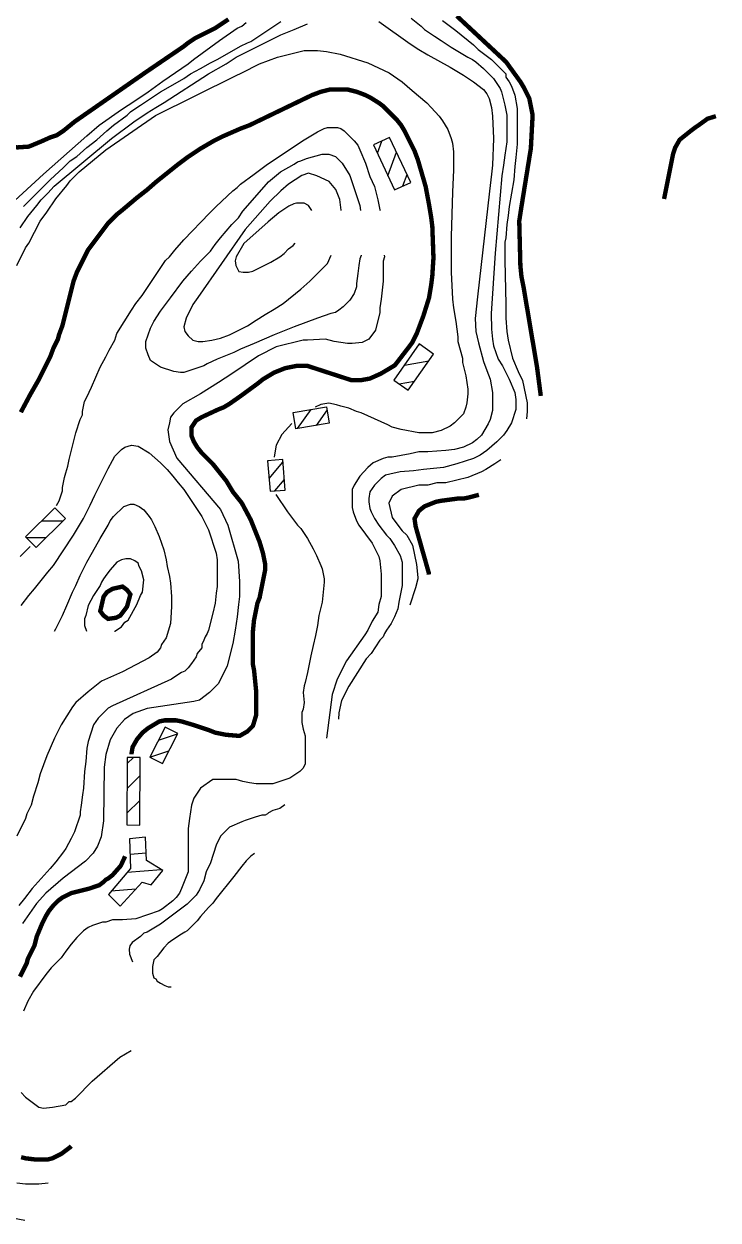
# Model space of a CAD drawing. Extents: x 35515948 to 35520624, y 3302916 to 3308279.
# Drawn here: x 35518757 to 35519152, y 3303017 to 3303699 of the extents above; entities that cross this region are included whole.
import ezdxf

# ---------------------------------------------------------------- set-up
doc = ezdxf.new("R2010")
doc.units = 0
doc.header["$LTSCALE"] = 10000
doc.header["$MEASUREMENT"] = 0
for name, color, linetype in [('2113', 7, 'CONTINUOUS'), ('8111', 34, 'CONTINUOUS'), ('8112', 34, 'CONTINUOUS')]:
    doc.layers.add(name, color=color, linetype=linetype)

msp = doc.modelspace()

# ---------------------------------------------------------------- linework, layer by layer
at = {"layer": '2113', "linetype": 'Continuous', "ltscale": 0.005}
for p, q in [((35518957.99, 3303625.26), (35518960.49, 3303632.22)), ((35518964, 3303612.47), (35518968.86, 3303625.94)), ((35518972.52, 3303606.62), (35518974.87, 3303613.14)), ((35518981.53, 3303516.11), (35518982.37, 3303516.25)), ((35518973.4, 3303504.53), (35518987.29, 3303506.96)), ((35518970.46, 3303493.87), (35518979.16, 3303495.39)), ((35518920, 3303479.27), (35518912.28, 3303468.41)), ((35518929.3, 3303479.02), (35518923.06, 3303470.23)), ((35518895.46, 3303449.66), (35518895.73, 3303449.98)), ((35518896.31, 3303439.87), (35518904.15, 3303449.19)), ((35518899.51, 3303432.86), (35518904.99, 3303439.39)), ((35518778.6, 3303415.62), (35518766.48, 3303415.6)), ((35518769.23, 3303406.22), (35518757.94, 3303406.21)), ((35518833.24, 3303290.83), (35518844.15, 3303294.38)), ((35518818.91, 3303280.94), (35518815.44, 3303277.51)), ((35518828.36, 3303281.18), (35518839.23, 3303284.71)), ((35518822.69, 3303270.63), (35518815.35, 3303263.37)), ((35518822.61, 3303256.48), (35518815.26, 3303249.23)), ((35518826.27, 3303226.41), (35518817.04, 3303225.67)), ((35518834.84, 3303217.07), (35518815.4, 3303215.51)), ((35518820.24, 3303205.87), (35518806.23, 3303204.74))]:
    msp.add_line(p, q, dxfattribs=at)
for points in [[(35518967.79, 3303604.4), (35518976.96, 3303608.7), (35518964.93, 3303634.3), (35518955.76, 3303630)], [(35518967.42, 3303496.01), (35518975.58, 3303490.28), (35518990.04, 3303510.87), (35518981.88, 3303516.6)], [(35518928.99, 3303480.8), (35518930.57, 3303471.51), (35518911.52, 3303468.28), (35518909.95, 3303477.57)], [(35518896.94, 3303432.64), (35518905.51, 3303433.38), (35518904.02, 3303450.7), (35518895.44, 3303449.96)], [(35518774.09, 3303423.23), (35518780.16, 3303417.18), (35518763.59, 3303400.57), (35518757.52, 3303406.62)], [(35518828.33, 3303281.2), (35518835.56, 3303277.51), (35518844.26, 3303294.59), (35518837.03, 3303298.28)], [(35518815.22, 3303242.54), (35518822.52, 3303242.5), (35518822.76, 3303280.92), (35518815.46, 3303280.96)], [(35518816.72, 3303234.63), (35518817.33, 3303217.78), (35518804.69, 3303202.95), (35518811.48, 3303196.25), (35518824.02, 3303210.01), (35518829.08, 3303208.38), (35518835.63, 3303216.56), (35518826.5, 3303222.37), (35518825.75, 3303235.61)]]:
    msp.add_lwpolyline(points, close=True, dxfattribs=at)
at = {"layer": '8111', "linetype": 'Continuous', "ltscale": 0.005}
for points, elevation in [([(35518977.23, 3303702.22), (35518982.94, 3303697.77), (35518984.85, 3303695.87), (35518990.56, 3303692.06), (35518994.37, 3303689.52), (35519000.09, 3303685.71), (35519009.61, 3303679.99), (35519012.15, 3303678.72), (35519014.06, 3303677.45), (35519018.5, 3303673.64), (35519024.22, 3303667.93), (35519028.03, 3303662.21), (35519028.66, 3303660.31), (35519030.57, 3303652.69), (35519031.84, 3303646.97), (35519031.84, 3303643.16), (35519031.84, 3303631.73), (35519031.2, 3303627.92), (35519030.57, 3303624.11), (35519029.93, 3303618.4), (35519028.82, 3303612.47), (35519025.04, 3303568.37), (35519022.83, 3303534.04), (35519022.95, 3303525.05), (35519023.58, 3303519.34), (35519024.22, 3303515.53), (35519025.49, 3303511.72), (35519026.76, 3303507.91), (35519029.3, 3303504.1), (35519031.2, 3303500.29), (35519033.11, 3303496.48), (35519036.28, 3303488.86), (35519036.92, 3303485.05), (35519036.92, 3303479.33), (35519034.38, 3303471.71), (35519031.84, 3303467.27), (35519029.93, 3303464.73), (35519026.12, 3303460.92), (35519020.41, 3303455.84), (35519016.6, 3303453.3), (35519012.79, 3303451.39), (35519003.26, 3303448.22), (35518995.64, 3303446.31), (35518989.93, 3303445.68), (35518984.21, 3303445.04), (35518978.5, 3303444.41), (35518970.88, 3303443.77), (35518965.16, 3303442.5), (35518962.62, 3303441.87), (35518960.08, 3303439.96), (35518956.27, 3303436.15), (35518953.73, 3303432.34), (35518953.1, 3303428.53), (35518953.1, 3303426.63), (35518953.73, 3303422.82), (35518954.37, 3303420.91), (35518956.27, 3303417.1), (35518958.81, 3303413.29), (35518963.26, 3303407.58), (35518965.16, 3303405.67), (35518967.7, 3303401.86), (35518970.88, 3303396.15), (35518972.15, 3303392.34), (35518972.15, 3303386.62), (35518972.15, 3303382.81), (35518972.15, 3303379), (35518970.88, 3303373.29), (35518970.24, 3303369.48), (35518969.61, 3303365.67), (35518967.7, 3303361.22), (35518965.8, 3303357.41), (35518963.26, 3303353.6), (35518961.99, 3303351.7), (35518961.35, 3303349.79), (35518959.45, 3303347.89), (35518954.37, 3303340.27), (35518951.64, 3303337.16), (35518941.75, 3303321.67), (35518937.56, 3303313.46), (35518936.06, 3303306.37), (35518935.77, 3303302.77)], 435), ([(35518756.25, 3303594.9), (35518760.06, 3303598.71), (35518763.87, 3303602.52), (35518767.68, 3303606.33), (35518771.49, 3303610.14), (35518779.11, 3303617.13), (35518782.92, 3303620.94), (35518786.73, 3303623.48), (35518792.44, 3303628.56), (35518798.16, 3303633), (35518803.87, 3303638.08), (35518807.68, 3303641.26), (35518815.3, 3303646.97), (35518817.21, 3303648.88), (35518819.11, 3303650.15), (35518822.92, 3303652.69), (35518834.35, 3303660.31), (35518840.07, 3303663.48), (35518847.69, 3303667.93), (35518851.5, 3303670.47), (35518857.21, 3303673.64), (35518862.93, 3303676.82), (35518866.74, 3303678.72), (35518872.45, 3303681.9), (35518880.07, 3303686.34), (35518883.88, 3303688.25), (35518885.79, 3303688.88), (35518902.93, 3303700.31)], 435), ([(35518961.91, 3303567.22), (35518961.99, 3303566.33), (35518961.35, 3303563.79), (35518961.35, 3303559.98), (35518961.35, 3303557.44), (35518961.35, 3303552.36), (35518960.72, 3303547.28), (35518960.08, 3303542.2), (35518959.45, 3303537.12), (35518959.45, 3303534.58), (35518956.91, 3303524.42), (35518953.1, 3303519.34), (35518949.29, 3303517.43), (35518943.57, 3303516.8), (35518941.03, 3303516.8), (35518933.41, 3303518.07), (35518928.33, 3303519.34), (35518918.17, 3303518.7), (35518915.63, 3303518.7), (35518900.39, 3303514.89), (35518890.23, 3303509.81), (35518882.61, 3303504.73), (35518874.99, 3303499.65), (35518867.37, 3303494.57), (35518857.21, 3303488.22), (35518847.05, 3303482.51), (35518841.97, 3303477.43), (35518840.07, 3303474.89), (35518839.43, 3303471.71), (35518838.6, 3303467.72), (35518839.54, 3303461.09), (35518843.74, 3303451.47), (35518868.49, 3303422.33), (35518872.69, 3303413.37), (35518878.58, 3303392.91), (35518879.33, 3303381.24), (35518879.44, 3303377.73), (35518879.44, 3303372.65), (35518878.8, 3303368.21), (35518878.17, 3303361.22), (35518876.9, 3303353.6), (35518875.63, 3303345.98), (35518872.45, 3303333.28), (35518867.37, 3303323.12), (35518862.29, 3303318.04), (35518856.58, 3303313.6), (35518853.4, 3303312.96), (35518826.74, 3303308.85), (35518818.8, 3303306.14), (35518813.85, 3303302.69), (35518809.46, 3303297.74), (35518805.73, 3303291.1), (35518803.2, 3303282.7), (35518802.27, 3303275.51), (35518801.99, 3303244.87), (35518800.49, 3303235.72), (35518798.53, 3303230.49), (35518796.1, 3303226.56), (35518791.62, 3303221.9), (35518779.01, 3303212.27), (35518769.11, 3303203.59), (35518763.7, 3303197.71), (35518755.76, 3303186.31)], 455), ([(35518909.27, 3303471.35), (35518903.61, 3303465.02), (35518900.34, 3303458.85), (35518899.13, 3303452.22), (35518899.12, 3303452.14)], 445), ([(35518754.98, 3303367.57), (35518759.42, 3303373.29), (35518762.6, 3303377.1), (35518770.22, 3303386.62), (35518773.39, 3303390.43), (35518784.82, 3303407.58), (35518790.54, 3303417.1), (35518792.44, 3303420.91), (35518794.35, 3303424.72), (35518796.89, 3303430.44), (35518798.79, 3303434.25), (35518800.7, 3303438.06), (35518802.6, 3303441.87), (35518804.51, 3303445.68), (35518807.05, 3303450.12), (35518808.32, 3303452.66), (35518812.13, 3303456.47), (35518814.03, 3303457.74), (35518817.84, 3303459.01), (35518821.65, 3303458.38), (35518828, 3303454.57), (35518834.35, 3303448.85), (35518838.16, 3303445.04), (35518841.34, 3303441.23), (35518844.51, 3303437.42), (35518847.69, 3303433.61), (35518857.85, 3303418.37), (35518859.75, 3303414.56), (35518861.66, 3303410.75), (35518866.1, 3303397.42), (35518866.74, 3303393.61), (35518866.74, 3303378.37), (35518866.1, 3303374.56), (35518865.47, 3303368.84), (35518864.2, 3303363.13), (35518861.66, 3303353.6), (35518861.02, 3303351.7), (35518859.75, 3303349.79), (35518859.12, 3303347.89), (35518857.85, 3303345.35), (35518857.85, 3303343.44), (35518855.31, 3303340.27), (35518854.67, 3303338.36), (35518852.13, 3303334.55), (35518850.23, 3303332.01), (35518848.32, 3303330.11), (35518846.42, 3303329.47), (35518842.61, 3303326.93), (35518840.66, 3303325.66), (35518807.05, 3303310.42), (35518804.51, 3303309.15), (35518798.79, 3303303.44), (35518796.25, 3303299.63), (35518793.08, 3303290.1), (35518792.44, 3303286.29), (35518791.81, 3303278.67), (35518791.17, 3303272.96), (35518790.54, 3303263.43), (35518789.9, 3303259.62), (35518789.27, 3303253.91), (35518788.63, 3303250.1), (35518788.63, 3303248.19), (35518785.46, 3303238.67), (35518783.55, 3303234.86), (35518780.38, 3303229.14), (35518779.11, 3303227.24), (35518774.66, 3303221.52), (35518771.49, 3303217.71), (35518766.41, 3303212), (35518761.33, 3303206.28), (35518756.88, 3303200.56), (35518753.71, 3303196.75)], 460), ([(35518900.12, 3303430.84), (35518906.74, 3303420.91), (35518912.46, 3303413.29), (35518914.36, 3303411.39), (35518918.17, 3303405.67), (35518921.35, 3303399.96), (35518923.25, 3303396.15), (35518925.79, 3303390.43), (35518926.43, 3303388.53), (35518927.7, 3303382.81), (35518927.7, 3303380.91), (35518927.06, 3303375.19), (35518926.43, 3303369.48), (35518924.52, 3303361.86), (35518923.89, 3303356.14), (35518922.62, 3303350.43), (35518921.35, 3303344.71), (35518920.08, 3303339), (35518918.17, 3303329.47), (35518916.9, 3303323.76), (35518916.27, 3303321.85), (35518915.63, 3303318.04), (35518916.27, 3303312.33), (35518915.63, 3303308.52), (35518915, 3303306.61), (35518915, 3303300.9), (35518915.63, 3303297.09), (35518916.9, 3303293.28), (35518916.9, 3303277.4), (35518915.63, 3303274.86), (35518913.73, 3303272.96), (35518908.01, 3303269.15), (35518898.49, 3303265.97), (35518888.96, 3303265.97), (35518885.15, 3303266.61), (35518881.34, 3303267.24), (35518877.53, 3303268.51), (35518871.82, 3303268.51), (35518868.01, 3303268.51), (35518864.2, 3303268.51), (35518857.21, 3303263.43), (35518853.4, 3303257.72), (35518852.13, 3303253.91), (35518851.5, 3303250.1), (35518850.86, 3303246.29), (35518850.23, 3303240.57), (35518850.23, 3303215.81), (35518846.42, 3303206.28), (35518845.15, 3303203.74), (35518843.24, 3303201.2), (35518841.34, 3303199.29), (35518835.62, 3303194.85), (35518833.72, 3303193.58), (35518820.38, 3303189.13), (35518812.76, 3303188.5), (35518807.05, 3303188.5), (35518803.24, 3303187.23), (35518801.33, 3303187.23), (35518795.62, 3303185.33), (35518793.08, 3303184.06), (35518790.54, 3303182.15), (35518786.73, 3303178.34), (35518783.55, 3303174.53), (35518780.38, 3303170.72), (35518777.84, 3303166.91), (35518772.12, 3303161.19), (35518768.95, 3303157.38), (35518761.96, 3303147.86), (35518758.79, 3303142.15), (35518756.25, 3303136.43)], 445), ([(35518754.34, 3303395.51), (35518758.15, 3303399.32), (35518760.06, 3303401.23)], 455), ([(35518754.98, 3303090.08), (35518757.52, 3303087.54), (35518765.14, 3303081.82), (35518767.68, 3303081.19), (35518772.76, 3303081.82), (35518780.38, 3303083.09), (35518782.28, 3303085), (35518783.55, 3303085), (35518785.92, 3303086.93), (35518795.36, 3303096.55), (35518811.14, 3303110.19), (35518817.66, 3303114.08)], 445), ([(35518752.44, 3303038.64), (35518757.52, 3303038), (35518765.14, 3303038), (35518770.38, 3303038.55)], 455), ([(35518746.14, 3303019.5), (35518757.15, 3303017.42)], 460)]:
    msp.add_lwpolyline(points, dxfattribs=dict(at, elevation=elevation))
at = {"layer": '8111', "linetype": 'Continuous', "ltscale": 0.005, "flags": 128}
for points, elevation in [([(35518995.01, 3303700.95), (35519002.63, 3303695.23), (35519012.79, 3303686.98), (35519015.33, 3303684.44), (35519022.95, 3303678.72), (35519031.2, 3303670.47), (35519031.2, 3303668.56), (35519033.11, 3303666.02), (35519034.38, 3303663.48), (35519036.28, 3303658.4), (35519037.55, 3303650.78), (35519037.55, 3303630.46), (35519036.92, 3303622.84), (35519036.28, 3303617.76), (35519035.65, 3303610.14), (35519034.38, 3303602.52), (35519033.11, 3303594.9), (35519032.47, 3303589.82), (35519031.84, 3303584.74), (35519031.2, 3303577.12), (35519030.57, 3303574.58), (35519030.57, 3303564.42), (35519031.2, 3303539.02), (35519031.2, 3303533.94), (35519031.2, 3303531.4), (35519031.84, 3303523.78), (35519032.47, 3303518.7), (35519035.01, 3303508.54), (35519038.19, 3303500.92), (35519040.73, 3303495.84), (35519043.27, 3303483.14), (35519043.27, 3303478.06), (35519042.92, 3303473.93)], 430), ([(35518748.83, 3303596.1), (35518767.74, 3303613.43), (35518792.33, 3303635.16), (35518799.43, 3303641.26), (35518812.13, 3303650.15), (35518819.75, 3303655.23), (35518827.37, 3303660.31), (35518835.71, 3303666.36), (35518850.1, 3303676.2), (35518853.28, 3303678.62), (35518868.01, 3303689.52), (35518878.17, 3303696.5), (35518880.71, 3303697.77), (35518883.25, 3303699.68)], 430), ([(35518754.34, 3303582.84), (35518758.79, 3303589.19), (35518763.87, 3303595.54), (35518766.41, 3303598.71), (35518770.22, 3303602.52), (35518773.88, 3303606.61), (35518806.41, 3303633.64), (35518819.11, 3303643.16), (35518826.73, 3303648.24), (35518831.81, 3303651.42), (35518836.47, 3303654.26), (35518861.76, 3303670.6), (35518871.75, 3303676.2), (35518877.53, 3303679.99), (35518902.93, 3303692.69), (35518910.55, 3303695.87), (35518918.17, 3303699.04)], 440), ([(35518958.81, 3303700.31), (35518976.59, 3303687.61), (35518981.67, 3303684.44), (35518986.75, 3303681.26), (35518999.45, 3303674.28), (35519007.07, 3303669.83), (35519012.79, 3303666.02), (35519018.5, 3303661.58), (35519020.41, 3303659.04), (35519021.68, 3303656.5), (35519022.95, 3303651.42), (35519023.58, 3303646.34), (35519024.22, 3303633.64), (35519023.58, 3303618.4), (35519022.95, 3303613.32), (35519021.88, 3303603.65), (35519014.95, 3303543.49), (35519013.69, 3303531.2), (35519014, 3303523.64), (35519015.58, 3303517.34), (35519018.5, 3303506.64), (35519020.41, 3303501.56), (35519022.31, 3303496.48), (35519023.58, 3303488.86), (35519023.58, 3303478.7), (35519022.31, 3303473.62), (35519021.04, 3303471.08), (35519017.23, 3303464.73), (35519014.69, 3303462.19), (35519012.15, 3303460.28), (35519007.07, 3303457.74), (35519001.99, 3303456.47), (35518996.91, 3303455.84), (35518986.75, 3303455.2), (35518981.67, 3303455.2), (35518976.59, 3303453.93), (35518966.43, 3303452.03), (35518963.89, 3303452.03), (35518961.35, 3303451.39), (35518955.64, 3303448.85), (35518952.46, 3303446.31), (35518948.02, 3303441.23), (35518944.84, 3303436.15), (35518943.57, 3303433.61), (35518943.57, 3303423.45), (35518944.21, 3303420.91), (35518946.11, 3303415.83), (35518947.38, 3303413.29), (35518955, 3303403.13), (35518958.81, 3303395.51), (35518959.45, 3303392.97), (35518960.08, 3303385.35), (35518960.08, 3303372.65), (35518958.81, 3303368.21), (35518958.18, 3303363.76), (35518955, 3303358.68), (35518952.46, 3303353.6), (35518950.78, 3303350.88), (35518940.41, 3303336.03), (35518934.99, 3303325.66), (35518932.28, 3303316.79), (35518929.07, 3303292.05)], 440), ([(35518752.44, 3303561.25), (35518757.52, 3303571.41), (35518759.42, 3303573.95), (35518765.77, 3303586.65), (35518769.58, 3303591.73), (35518774.66, 3303599.35), (35518781.01, 3303606.97), (35518782.92, 3303609.51), (35518785.46, 3303612.05), (35518788, 3303614.59), (35518803.31, 3303627.17), (35518831.62, 3303646.69), (35518877.05, 3303669.39), (35518880.71, 3303671.1), (35518890.87, 3303676.18), (35518895.95, 3303678.09), (35518901.03, 3303679.99), (35518916.27, 3303683.8), (35518923.89, 3303683.8), (35518928.97, 3303683.17), (35518936.71, 3303681.75), (35518952.47, 3303676.7), (35518964.77, 3303671.03), (35518972.15, 3303666.02), (35518977.86, 3303660.94), (35518986.12, 3303653.96), (35518988.66, 3303651.42), (35518993.1, 3303646.34), (35518995.01, 3303643.8), (35518998.18, 3303638.72), (35519000.09, 3303633.64), (35519000.72, 3303631.1), (35519001.36, 3303626.02), (35519001.36, 3303615.86), (35519000.72, 3303603.16), (35519000.09, 3303577.76), (35519000.09, 3303572.68), (35519000.09, 3303562.52), (35519000.09, 3303557.44), (35519000.72, 3303542.2), (35519001.36, 3303537.12), (35519002.63, 3303529.5), (35519003.26, 3303525.05), (35519003.9, 3303520.61), (35519003.9, 3303518.07), (35519006.44, 3303508.54), (35519006.44, 3303506), (35519008.34, 3303498.38), (35519009.61, 3303490.76), (35519009.61, 3303488.22), (35519008.98, 3303483.14), (35519008.34, 3303480.6), (35519007.07, 3303476.79), (35519001.99, 3303471.71), (35518999.45, 3303469.81), (35518994.37, 3303467.27), (35518989.29, 3303466), (35518981.67, 3303466), (35518971.51, 3303467.9), (35518966.43, 3303469.17), (35518963.89, 3303470.44), (35518948.65, 3303477.43), (35518946.11, 3303478.06), (35518941.67, 3303479.97), (35518937.22, 3303481.24), (35518934.68, 3303481.87), (35518930.23, 3303482.85), (35518925.84, 3303482.11), (35518922.54, 3303480.66)], 445), ([(35518775.21, 3303424.54), (35518776.57, 3303427.26), (35518778.47, 3303432.98), (35518778.47, 3303434.88), (35518779.74, 3303440.6), (35518780.38, 3303443.14), (35518781.65, 3303446.95), (35518782.28, 3303450.76), (35518784.19, 3303458.38), (35518786.09, 3303466), (35518788.63, 3303473.62), (35518789.9, 3303476.16), (35518789.9, 3303478.06), (35518791.17, 3303483.78), (35518792.44, 3303486.32), (35518794.98, 3303492.03), (35518797.52, 3303497.75), (35518800.06, 3303503.46), (35518803.24, 3303509.18), (35518805.14, 3303512.99), (35518808.32, 3303518.7), (35518809.59, 3303522.51), (35518817.84, 3303535.85), (35518820.38, 3303539.66), (35518823.94, 3303544.21), (35518834.12, 3303559.67), (35518837.3, 3303564.12), (35518839.43, 3303566.33), (35518842.61, 3303570.14), (35518847.69, 3303575.85), (35518862.29, 3303591.09), (35518866.1, 3303594.9), (35518875.63, 3303603.79), (35518878.17, 3303605.7), (35518880.07, 3303607.6), (35518887.69, 3303613.32), (35518895.31, 3303619.03), (35518916.27, 3303633), (35518923.89, 3303637.45), (35518927.7, 3303639.35), (35518929.6, 3303639.99), (35518935.32, 3303639.99), (35518937.22, 3303639.35), (35518939.13, 3303638.08), (35518944.84, 3303632.37), (35518946.75, 3303629.83), (35518948.02, 3303627.29), (35518951.19, 3303619.67), (35518953.73, 3303612.05), (35518956.27, 3303606.33), (35518958.18, 3303598.71), (35518959.45, 3303593), (35518959.52, 3303592.59)], 455), ([(35518948.65, 3303567.22), (35518948.65, 3303566.96), (35518948.02, 3303565.06), (35518947.38, 3303561.25), (35518946.75, 3303556.8), (35518946.11, 3303551.09), (35518946.11, 3303549.18), (35518944.84, 3303545.37), (35518942.3, 3303541.56), (35518938.49, 3303537.75), (35518935.95, 3303535.85), (35518934.05, 3303534.58), (35518931.51, 3303533.94), (35518923.89, 3303531.4), (35518910.55, 3303526.32), (35518899.12, 3303521.88), (35518893.41, 3303519.34), (35518887.69, 3303516.8), (35518880.07, 3303513.62), (35518876.26, 3303511.72), (35518866.74, 3303507.91), (35518861.02, 3303505.37), (35518859.12, 3303504.1), (35518847.69, 3303500.29), (35518845.78, 3303500.29), (35518841.97, 3303500.92), (35518834.35, 3303503.46), (35518828.64, 3303507.27), (35518827.37, 3303510.45), (35518826.1, 3303514.26), (35518826.1, 3303518.07), (35518828.64, 3303525.69), (35518830.54, 3303529.5), (35518834.35, 3303535.21), (35518840.07, 3303542.83), (35518847.05, 3303552.36), (35518852.13, 3303558.07), (35518857.21, 3303563.79), (35518862.93, 3303569.5), (35518865.47, 3303573.31), (35518868.64, 3303577.12), (35518871.82, 3303580.93), (35518874.99, 3303584.74), (35518878.8, 3303588.55), (35518881.34, 3303592.36), (35518890.81, 3303603.15), (35518895.86, 3303608.94), (35518902.86, 3303614.64), (35518910.52, 3303619.03), (35518912.46, 3303620.3), (35518914.36, 3303620.94), (35518917.54, 3303622.21), (35518926.43, 3303624.75), (35518930.24, 3303624.75), (35518934.05, 3303623.48), (35518937.86, 3303619.67), (35518942.3, 3303612.68), (35518948.02, 3303595.54), (35518948.35, 3303592.59)], 460), ([(35518937.41, 3303592.59), (35518937.42, 3303592.79), (35518936.49, 3303598.95), (35518934.24, 3303604.65), (35518930.51, 3303609.13), (35518923.55, 3303612.37), (35518918.81, 3303613.95), (35518915, 3303612.68), (35518907.38, 3303607.6), (35518902.93, 3303603.79), (35518896.89, 3303598.03), (35518882.68, 3303581.92), (35518855.75, 3303543.15), (35518852.77, 3303539.02), (35518848.96, 3303531.4), (35518847.69, 3303526.32), (35518848.32, 3303523.78), (35518850.23, 3303521.24), (35518852.77, 3303518.7), (35518855.94, 3303518.07), (35518858.48, 3303518.07), (35518863.56, 3303518.7), (35518868.64, 3303519.97), (35518873.72, 3303521.88), (35518883.88, 3303526.96), (35518888.96, 3303530.13), (35518894.04, 3303533.31), (35518899.12, 3303536.48), (35518904.2, 3303539.66), (35518914.36, 3303547.91), (35518919.44, 3303552.36), (35518929.6, 3303562.52), (35518931.6, 3303567.22)], 465), ([(35518920.57, 3303592.59), (35518918.81, 3303595.54), (35518916.27, 3303596.81), (35518911.82, 3303596.81), (35518910.46, 3303596.54), (35518907.49, 3303595.06), (35518901.77, 3303591.25), (35518895.78, 3303586.21), (35518881.83, 3303573.87), (35518877.59, 3303566.24), (35518876.95, 3303563.91), (35518877.38, 3303561.37), (35518879.08, 3303557.98), (35518881.41, 3303557.56), (35518884.52, 3303557.44), (35518887.06, 3303558.07), (35518897.22, 3303563.15), (35518902.3, 3303566.33), (35518904.84, 3303568.23), (35518907.38, 3303570.77), (35518909.92, 3303572.68), (35518911.08, 3303574.1)], 470), ([(35519028.36, 3303450.67), (35519024.85, 3303448.22), (35519019.77, 3303445.04), (35519017.23, 3303443.77), (35519009.61, 3303440.6), (35518996.91, 3303437.42), (35518991.83, 3303437.42), (35518986.75, 3303436.15), (35518981.67, 3303436.15), (35518971.51, 3303433.61), (35518966.43, 3303429.8), (35518964.53, 3303425.99), (35518966.43, 3303417.74), (35518970.24, 3303412.66), (35518972.15, 3303410.12), (35518974.69, 3303407.58), (35518978.05, 3303401.91), (35518980.29, 3303390.99), (35518981.04, 3303383.45), (35518981.04, 3303382.81), (35518979.77, 3303377.73), (35518976.43, 3303367.71)], 430), ([(35518773.9, 3303352.93), (35518774.66, 3303354.24), (35518776.57, 3303358.05), (35518778.47, 3303361.86), (35518781.01, 3303367.57), (35518784.19, 3303375.19), (35518786.09, 3303379), (35518788.63, 3303384.72), (35518790.54, 3303388.53), (35518792.44, 3303392.34), (35518795.62, 3303398.05), (35518800.06, 3303405.67), (35518804.51, 3303413.29), (35518805.78, 3303415.83), (35518807.68, 3303418.37), (35518813.4, 3303424.09), (35518817.21, 3303425.36), (35518819.11, 3303425.36), (35518822.29, 3303424.09), (35518824.83, 3303422.18), (35518828, 3303418.37), (35518829.27, 3303416.47), (35518831.18, 3303412.66), (35518833.72, 3303406.94), (35518836.26, 3303399.32), (35518837.53, 3303393.61), (35518838.16, 3303389.8), (35518839.43, 3303384.08), (35518840.07, 3303380.27), (35518840.7, 3303372.65), (35518840.7, 3303366.94), (35518840.07, 3303357.41), (35518837.53, 3303349.16), (35518836.26, 3303347.25), (35518834.99, 3303345.35), (35518834.35, 3303343.44), (35518832.44, 3303340.98), (35518827.95, 3303337.81), (35518812.64, 3303329.87), (35518800.77, 3303324.45), (35518793.12, 3303318.47), (35518786.09, 3303312.33), (35518784.19, 3303309.79), (35518781.01, 3303304.71), (35518777.84, 3303299.63), (35518774.03, 3303292.01), (35518769.58, 3303281.85), (35518767.68, 3303276.77), (35518765.77, 3303271.69), (35518764.5, 3303266.61), (35518761.96, 3303258.99), (35518760.69, 3303253.91), (35518758.15, 3303248.83), (35518757.52, 3303246.29), (35518752.44, 3303236.13)], 465), ([(35518808.2, 3303352.93), (35518808.32, 3303352.97), (35518812.13, 3303355.51), (35518814.03, 3303358.05), (35518815.94, 3303359.32), (35518820.95, 3303368.25), (35518822.92, 3303373.29), (35518824.19, 3303375.19), (35518824.83, 3303382.18), (35518823.56, 3303387.26), (35518822.29, 3303389.8), (35518821.65, 3303391.7), (35518819.75, 3303392.97), (35518817.21, 3303394.24), (35518814.67, 3303394.24), (35518812.13, 3303393.61), (35518809.59, 3303392.34), (35518805.77, 3303387.89), (35518803.87, 3303385.35), (35518801.97, 3303382.81), (35518800.7, 3303380.91), (35518800.06, 3303379), (35518796.25, 3303373.29), (35518793.08, 3303367.57), (35518791.81, 3303361.86), (35518791.17, 3303359.95), (35518791.17, 3303356.14), (35518792.24, 3303352.93)], 470), ([(35518905.21, 3303253.94), (35518902.3, 3303252), (35518898.49, 3303250.73), (35518895.95, 3303249.46), (35518895.31, 3303248.83), (35518894.04, 3303248.19), (35518892.14, 3303248.19), (35518888.33, 3303246.92), (35518882.61, 3303245.02), (35518880.68, 3303244.4), (35518873.72, 3303241.21), (35518868.64, 3303236.13), (35518866.1, 3303231.05), (35518862.93, 3303220.89), (35518860.39, 3303215.81), (35518859.12, 3303210.73), (35518856.58, 3303205.65), (35518854.67, 3303202.47), (35518849.59, 3303197.39), (35518834.35, 3303185.96), (35518826.73, 3303181.52), (35518824.83, 3303180.88), (35518822.92, 3303178.98), (35518818.19, 3303175.52), (35518816.84, 3303173.7), (35518816.47, 3303171.69), (35518816.7, 3303168.89), (35518818.43, 3303164.57)], 440), ([(35518887.89, 3303226.27), (35518885.79, 3303224.7), (35518883.25, 3303222.16), (35518880.71, 3303218.98), (35518876.26, 3303213.27), (35518866.1, 3303200.56), (35518864.2, 3303198.02), (35518861.66, 3303195.48), (35518857.21, 3303190.4), (35518855.31, 3303187.87), (35518849.59, 3303182.15), (35518848.32, 3303181.52), (35518846.42, 3303180.25), (35518841.34, 3303177.07), (35518838.8, 3303175.17), (35518836.26, 3303172.62), (35518832.45, 3303167.54), (35518830.54, 3303165.64), (35518829.91, 3303161.83), (35518829.91, 3303158.02), (35518830.54, 3303155.48), (35518831.81, 3303154.85), (35518832.45, 3303153.58), (35518834.35, 3303152.31), (35518836.89, 3303151.04), (35518838.8, 3303150.4), (35518840.4, 3303150.4)], 435)]:
    msp.add_lwpolyline(points, dxfattribs=dict(at, elevation=elevation))
at = {"layer": '8112', "linetype": 'Continuous', "ltscale": 0.005, "const_width": 2.5, "elevation": 425, "flags": 128}
for points in [[(35518716.7, 3303662.59), (35518716.7, 3303656), (35518717.83, 3303650.94), (35518720.1, 3303647.01), (35518733.53, 3303637.6), (35518740.85, 3303632.02), (35518748, 3303629.49), (35518752.88, 3303628.61), (35518759.34, 3303629.05), (35518766.49, 3303632.02), (35518771.49, 3303634.27), (35518775.3, 3303635.54), (35518779.11, 3303638.08), (35518785.53, 3303643.32), (35518825.88, 3303671.36), (35518847.63, 3303686.16), (35518850.23, 3303688.25), (35518854.04, 3303690.79), (35518865.47, 3303696.5), (35518873.09, 3303701.58)], [(35519003.23, 3303703.48), (35519031.29, 3303677.33), (35519039.46, 3303666.02), (35519041.36, 3303662.85), (35519044.54, 3303656.5), (35519046.44, 3303646.97), (35519045.44, 3303628.09), (35519040.09, 3303594.9), (35519038.82, 3303586.65), (35519039.46, 3303561.25), (35519040.09, 3303554.9), (35519041.36, 3303548.55), (35519048.93, 3303503.57), (35519051.1, 3303486.99)], [(35519121.35, 3303599.21), (35519126.45, 3303624.75), (35519127.72, 3303628.56), (35519130.26, 3303633), (35519136.61, 3303638.08), (35519139.15, 3303639.99), (35519141.06, 3303641.26), (35519146.07, 3303644.92), (35519150.88, 3303646.39)], [(35519015.83, 3303430.66), (35519010.25, 3303429.17), (35519007.07, 3303428.53), (35519003.9, 3303428.53), (35518994.37, 3303427.26), (35518991.2, 3303426.63), (35518984.85, 3303424.09), (35518981.67, 3303421.55), (35518979.13, 3303417.1), (35518979.77, 3303412.66), (35518987.28, 3303386.11), (35518987.39, 3303385.21)]]:
    msp.add_lwpolyline(points, dxfattribs=at)
at = {"layer": '8112', "linetype": 'Continuous', "ltscale": 0.005, "const_width": 2.5, "elevation": 450}
for points in [[(35518817.84, 3303282.85), (35518817.84, 3303283.12), (35518818.48, 3303286.93), (35518821.02, 3303291.37), (35518824.19, 3303295.18), (35518827.37, 3303297.72), (35518833.72, 3303301.53), (35518836.89, 3303302.17), (35518843.24, 3303302.17), (35518846.42, 3303301.53), (35518852.77, 3303299.63), (35518862.29, 3303296.45), (35518865.47, 3303295.18), (35518871.82, 3303293.91), (35518879.44, 3303293.28), (35518883.88, 3303295.82), (35518887.06, 3303298.99), (35518888.96, 3303305.34), (35518888.96, 3303318.04), (35518888.33, 3303324.39), (35518887.69, 3303330.74), (35518887.06, 3303333.92), (35518887.06, 3303352.97), (35518887.69, 3303359.32), (35518889.6, 3303368.84), (35518890.87, 3303372.02), (35518894.04, 3303387.89), (35518894.04, 3303391.07), (35518892.77, 3303397.42), (35518890.87, 3303403.77), (35518885.79, 3303416.47), (35518880.71, 3303425.99), (35518875.63, 3303432.34), (35518871.82, 3303438.69), (35518864.2, 3303448.22), (35518857.85, 3303454.57), (35518855.31, 3303457.74), (35518853.4, 3303460.92), (35518852.13, 3303464.09), (35518852.13, 3303469.17), (35518854.67, 3303472.98), (35518857.85, 3303474.89), (35518867.37, 3303479.33), (35518870.55, 3303480.6), (35518873.72, 3303482.51), (35518880.07, 3303486.95), (35518889.6, 3303493.94), (35518892.77, 3303496.48), (35518899.12, 3303500.29), (35518905.47, 3303502.83), (35518911.82, 3303504.1), (35518918.17, 3303504.1), (35518943.28, 3303495.93), (35518948.32, 3303495.93), (35518953.68, 3303496.88), (35518959.98, 3303499.71), (35518967.92, 3303504.44), (35518975.96, 3303514.89), (35518977.86, 3303517.43), (35518980.4, 3303522.51), (35518982.31, 3303527.59), (35518984.21, 3303532.67), (35518987.39, 3303542.83), (35518988.66, 3303550.45), (35518989.29, 3303555.53), (35518989.93, 3303565.69), (35518989.29, 3303583.47), (35518988.66, 3303588.55), (35518987.39, 3303596.17), (35518985.48, 3303606.33), (35518981.04, 3303621.57), (35518979.13, 3303626.65), (35518973.42, 3303638.08), (35518971.51, 3303641.26), (35518968.97, 3303644.43), (35518961.35, 3303652.05), (35518958.81, 3303653.96), (35518953.73, 3303657.13), (35518951.19, 3303658.4), (35518946.11, 3303660.31), (35518941.03, 3303661.58), (35518930.87, 3303661.58), (35518925.79, 3303660.31), (35518920.71, 3303658.4), (35518885.15, 3303641.26), (35518880.07, 3303639.35), (35518869.91, 3303634.91), (35518864.83, 3303632.37), (35518857.21, 3303627.92), (35518849.59, 3303622.84), (35518844.51, 3303619.03), (35518831.81, 3303608.87), (35518826.73, 3303604.43), (35518821.02, 3303599.98), (35518812.76, 3303593), (35518809.59, 3303590.46), (35518804.51, 3303585.38), (35518793.08, 3303570.14), (35518786.73, 3303557.44), (35518784.82, 3303552.36), (35518781.01, 3303537.12), (35518779.74, 3303532.04), (35518778.47, 3303526.96), (35518776.57, 3303521.88), (35518775.93, 3303519.34), (35518773.39, 3303514.26), (35518771.49, 3303509.18), (35518765.14, 3303496.48), (35518762.6, 3303492.03), (35518760.06, 3303487.59), (35518754.79, 3303477.7)], [(35518754.34, 3303156.12), (35518758.15, 3303163.73), (35518758.79, 3303166.27), (35518762.6, 3303173.9), (35518763.87, 3303178.98), (35518767.04, 3303186.6), (35518768.95, 3303190.4), (35518770.85, 3303193.58), (35518773.39, 3303196.75), (35518775.93, 3303199.29), (35518778.47, 3303201.2), (35518783.55, 3303203.74), (35518793.71, 3303206.28), (35518799.43, 3303208.19), (35518801.97, 3303210.09), (35518803.24, 3303211.36), (35518804.51, 3303212), (35518807.04, 3303213.98), (35518811.74, 3303219.3), (35518814.22, 3303224.68)], [(35518783.55, 3303059.6), (35518782.92, 3303058.96), (35518777.84, 3303055.15), (35518772.76, 3303052.61), (35518770.22, 3303051.98), (35518762.6, 3303051.98), (35518757.52, 3303052.61), (35518754.98, 3303053.25)]]:
    msp.add_lwpolyline(points, dxfattribs=at)
at = {"layer": '8112', "linetype": 'Continuous', "ltscale": 0.005, "const_width": 2.5, "elevation": 475, "flags": 128}
msp.add_lwpolyline([(35518815.3, 3303366.94), (35518817.21, 3303373.92), (35518815.3, 3303376.46), (35518812.76, 3303378.37), (35518807.05, 3303377.1), (35518803.87, 3303375.19), (35518801.97, 3303372.65), (35518800.06, 3303364.4), (35518801.97, 3303361.86), (35518804.51, 3303359.95), (35518808.95, 3303360.59), (35518811.49, 3303361.86)], close=True, dxfattribs=at)

doc.saveas('drawing.dxf')
